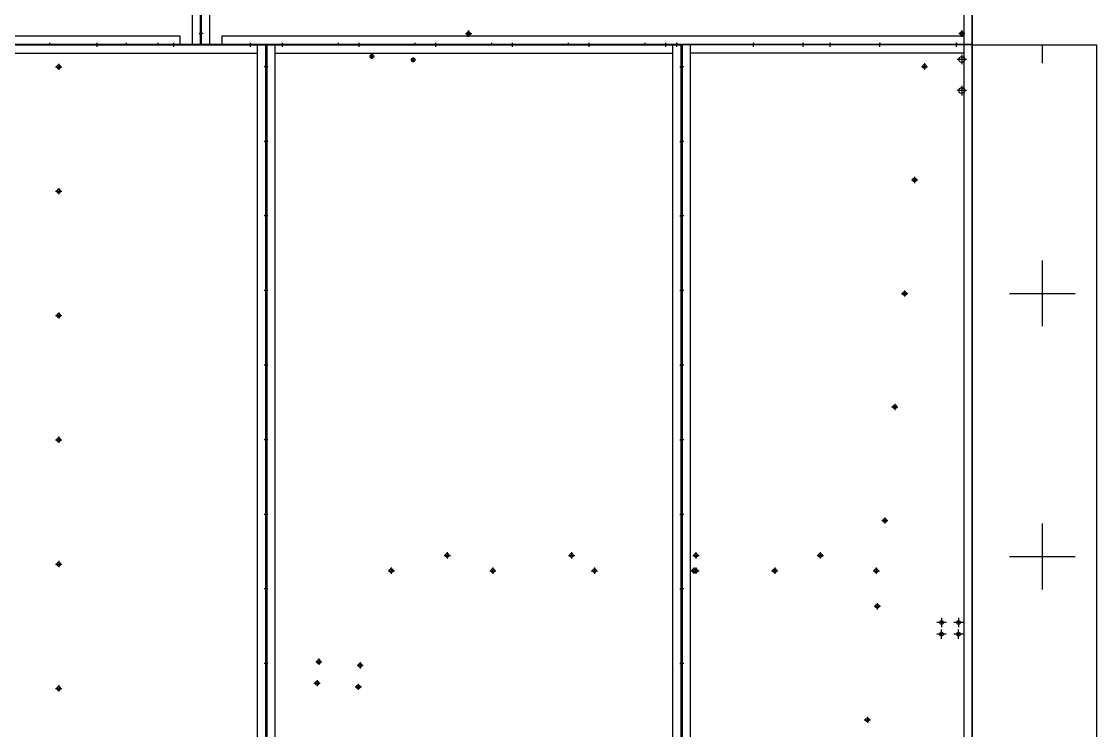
# Model space of a CAD drawing. Header units: millimetres. Extents: x 2905 to 24764, y 2030 to 17488.
# Drawn here: x 9950 to 12543, y 6417 to 8128 of the extents above; entities that cross this region are included whole.
import ezdxf

# ---------------------------------------------------------------- set-up
doc = ezdxf.new("R2010")
doc.units = ezdxf.units.MM
doc.linetypes.add('CENTER', pattern=[65, 60, -2, 1, -2])
doc.layers.add('CENTER', color=1, linetype='CENTER')

# ---------------------------------------------------------------- blocks, each defined once
blk = doc.blocks.new('_Dot스')
at = {"color": 1}
blk.add_line((3, 0), (-3, 0), dxfattribs=at)
blk = doc.blocks.new('6가로피스')
blk.add_blockref('_Dot스', (0, 0))
blk = doc.blocks.new('6세로피스')
at = {"color": 1}
blk.add_line((0, 3), (0, -3), dxfattribs=at)
blk = doc.blocks.new('9가로피스')
at = {"color": 1}
blk.add_line((-4.5, 0), (4.5, 0), dxfattribs=at)
blk = doc.blocks.new('9세로피스')
at = {"rotation": 270}
blk.add_blockref('9가로피스', (0, 0), dxfattribs=at)
blk = doc.blocks.new('9홀')
at = {"color": 1}
for p, q in [((7.5, 0), (-7.5, 0)), ((0, 7.5), (0, -7.5))]:
    blk.add_line(p, q, dxfattribs=at)
blk.add_circle((0, 0), 4.5)

msp = doc.modelspace()

# ---------------------------------------------------------------- hatches: boundary and pattern name
h = msp.add_hatch()
h.set_pattern_fill('CROSS', scale=50)
h.set_pattern_definition([(0, (-358824.65, 1846114), (317.5, 317.5), [158.75, -476.25]), (90, (-358745.28, 1846034.63), (-317.5, 317.5), [158.75, -476.25])])
h.paths.add_polyline_path([(12243.2, 8071.6), (12543.2, 8071.6), (12543.2, 5265.6), (12243.2, 5265.6)])

# ---------------------------------------------------------------- linework, layer by layer
for p, q in [((10361.3, 8423.6), (10361.3, 8073.6)), ((10361.3, 8423.6), (10361.3, 8073.6)), ((10381.3, 8073.6), (10381.3, 8423.6)), ((10381.3, 8423.6), (10381.3, 8073.6)), ((10381.3, 8073.6), (10381.3, 8423.6)), ((10381.3, 8423.6), (10381.3, 8073.6)), ((10383.3, 8073.6), (10383.3, 8423.6)), ((10383.3, 8423.6), (10383.3, 8073.6)), ((10403.3, 8423.6), (10403.3, 8073.6)), ((12223.3, 8423.6), (12223.3, 8073.6)), ((12243.3, 8073.6), (12243.3, 8423.6)), ((12243.3, 8423.6), (12243.3, 8073.6)), ((12243.3, 8073.6), (12243.3, 8423.6)), ((12243.3, 8073.6), (12243.3, 8423.6)), ((12243.3, 8423.6), (12243.3, 8073.6)), ((7255.3, 8093.6), (10331.3, 8093.6)), ((7255.3, 8093.6), (10331.3, 8093.6)), ((10331.3, 8093.6), (10331.3, 8073.6)), ((10331.3, 8093.6), (10331.3, 8073.6)), ((10433.3, 8093.6), (12223.3, 8093.6)), ((10433.3, 8093.6), (10433.3, 8073.6)), ((7205.3, 8073.6), (10381.3, 8073.6)), ((9539.3, 8071.6), (10539.3, 8071.6)), ((9539.3, 8071.6), (10539.3, 8071.6)), ((10539.3, 8071.6), (9539.3, 8071.6)), ((10383.3, 8073.6), (12243.3, 8073.6)), ((10519.3, 5267.6), (10519.3, 8071.6)), ((10519.3, 5267.6), (10519.3, 8071.6)), ((10539.3, 5318.6), (10539.3, 8071.6)), ((10539.3, 5318.6), (10539.3, 8071.6)), ((10541.2, 8071.6), (10541.2, 5318.6)), ((10541.2, 8071.6), (11541.2, 8071.6)), ((10541.2, 8071.6), (10541.2, 5318.6)), ((10541.2, 8071.6), (11541.2, 8071.6)), ((11541.2, 8071.6), (10541.2, 8071.6)), ((10561.2, 8071.6), (10561.2, 5267.6)), ((10561.2, 8071.6), (10561.2, 5267.6)), ((11521.2, 5265.6), (11521.2, 8071.6)), ((11521.2, 5265.6), (11521.2, 8071.6)), ((11541.2, 5265.6), (11541.2, 8071.6)), ((11541.2, 5265.6), (11541.2, 8071.6)), ((12243.2, 8071.6), (11543.2, 8071.6)), ((12243.2, 5265.6), (12243.2, 8071.6)), ((12243.2, 5265.6), (12243.2, 8071.6)), ((9559.3, 8051.6), (10519.3, 8051.6)), ((9559.3, 8051.6), (10519.3, 8051.6)), ((10561.2, 8051.6), (11521.2, 8051.6)), ((10561.2, 8051.6), (11521.2, 8051.6)), ((12223.2, 8051.6), (11563.2, 8051.6))]:
    msp.add_line(p, q)
at = {"color": 7}
for p, q in [((10381.3, 8423.6), (10381.3, 8073.6)), ((10539.3, 8071.6), (10539.3, 5318.6)), ((10541.2, 8071.6), (10541.2, 5318.6)), ((11541.2, 8071.6), (11541.2, 5265.6)), ((11543.2, 8071.6), (11543.2, 5265.6)), ((11563.2, 8071.6), (11563.2, 5265.6)), ((12223.2, 8071.6), (12223.2, 5265.6)), ((12243.2, 8071.6), (12243.2, 5265.6)), ((12243.2, 8071.6), (12243.2, 5265.6))]:
    msp.add_line(p, q, dxfattribs=at)
at = {"color": 1}
for p, q in [((10278.8, 8076.6), (10278.8, 8070.6)), ((12120.8, 8019.7), (12135.8, 8019.7)), ((12128.3, 8027.2), (12128.3, 8012.2)), ((12096.8, 7745.7), (12111.8, 7745.7)), ((12104.3, 7753.2), (12104.3, 7738.2)), ((12072.8, 7471.7), (12087.8, 7471.7)), ((12080.3, 7479.2), (12080.3, 7464.2)), ((12048.9, 7197.8), (12063.9, 7197.8)), ((12056.4, 7205.3), (12056.4, 7190.3)), ((12032.4, 6931.3), (12032.4, 6916.3)), ((12024.9, 6923.8), (12039.9, 6923.8)), ((10976.8, 6847.2), (10976.8, 6832.2)), ((11276.8, 6847.2), (11276.8, 6832.2)), ((11576.8, 6847.2), (11576.8, 6832.2)), ((11576.8, 6847.2), (11576.8, 6832.2)), ((11876.8, 6847.2), (11876.8, 6832.2)), ((10969.3, 6839.7), (10984.3, 6839.7)), ((11269.3, 6839.7), (11284.3, 6839.7)), ((11569.3, 6839.7), (11584.3, 6839.7)), ((11569.3, 6839.7), (11584.3, 6839.7)), ((11869.3, 6839.7), (11884.3, 6839.7)), ((10834.3, 6802.7), (10849.3, 6802.7)), ((10841.8, 6810.2), (10841.8, 6795.2)), ((11079.3, 6802.7), (11094.3, 6802.7)), ((11086.8, 6810.2), (11086.8, 6795.2)), ((11324.3, 6802.7), (11339.3, 6802.7)), ((11331.8, 6810.2), (11331.8, 6795.2)), ((11564.3, 6802.7), (11579.3, 6802.7)), ((11569.3, 6802.7), (11584.3, 6802.7)), ((11571.8, 6810.2), (11571.8, 6795.2)), ((11576.8, 6810.2), (11576.8, 6795.2)), ((11759.3, 6802.7), (11774.3, 6802.7)), ((11766.8, 6810.2), (11766.8, 6795.2)), ((12004.3, 6802.7), (12019.3, 6802.7)), ((12011.8, 6810.2), (12011.8, 6795.2)), ((12014.3, 6724.4), (12014.3, 6709.4)), ((12006.8, 6716.9), (12021.8, 6716.9)), ((10667.1, 6590.5), (10667.1, 6575.5)), ((10659.6, 6583), (10674.6, 6583)), ((10759.3, 6574.3), (10774.3, 6574.3)), ((10766.8, 6581.8), (10766.8, 6566.8)), ((10662.6, 6538.7), (10662.6, 6523.7)), ((10655.1, 6531.2), (10670.1, 6531.2)), ((10754.7, 6522.5), (10769.7, 6522.5)), ((10762.2, 6530), (10762.2, 6515)), ((11982.8, 6442.9), (11997.8, 6442.9)), ((11990.3, 6450.4), (11990.3, 6435.4))]:
    msp.add_line(p, q, dxfattribs=at)
at = {"color": 7}
msp.add_lwpolyline([(12243.2, 8071.6), (12543.2, 8071.6), (12543.2, 5265.6), (12243.2, 5265.6)], close=True, dxfattribs=at)
for centre in [(11028.3, 8098.6), (11028.3, 8098.6), (11028.3, 8098.6), (11028.3, 8098.6), (12218.3, 8098.6), (12218.3, 8098.6), (12218.3, 8098.6), (12218.3, 8098.6), (10795, 8043.9), (10894.6, 8035.2), (12128.3, 8019.7), (12104.3, 7745.7), (12080.3, 7471.7), (12056.4, 7197.8), (12032.4, 6923.8), (10976.8, 6839.7), (11276.8, 6839.7), (11576.8, 6839.7), (11576.8, 6839.7), (11876.8, 6839.7), (10841.8, 6802.7), (11086.8, 6802.7), (11331.8, 6802.7), (11571.8, 6802.7), (11576.8, 6802.7), (11766.8, 6802.7), (12011.8, 6802.7), (12014.3, 6716.9), (12169.2, 6677.6), (12169.2, 6677.6), (12210.2, 6677.6), (12210.2, 6677.6), (12169.2, 6649.6), (12169.2, 6649.6), (12210.2, 6649.6), (12210.2, 6649.6), (10667.1, 6583), (10766.8, 6574.3), (10662.6, 6531.2), (10762.2, 6522.5), (11990.3, 6442.9)]:
    msp.add_circle(centre, 4.5)
for centre in [(12218.2, 8036.1), (12218.2, 7961.1)]:
    msp.add_circle(centre, 7, dxfattribs=at)
at = {"layer": 'CENTER'}
for p, q in [((11020.8, 8098.6), (11035.8, 8098.6)), ((11020.8, 8098.6), (11035.8, 8098.6)), ((11020.8, 8098.6), (11035.8, 8098.6)), ((11020.8, 8098.6), (11035.8, 8098.6)), ((11023.3, 8098.6), (11033.3, 8098.6)), ((11023.3, 8098.6), (11033.3, 8098.6)), ((11023.3, 8098.6), (11033.3, 8098.6)), ((11023.3, 8098.6), (11033.3, 8098.6)), ((11028.3, 8091.1), (11028.3, 8106.1)), ((11028.3, 8106.1), (11028.3, 8091.1)), ((11028.3, 8106.1), (11028.3, 8091.1)), ((11028.3, 8106.1), (11028.3, 8091.1)), ((11028.3, 8093.6), (11028.3, 8103.6)), ((11028.3, 8103.6), (11028.3, 8093.6)), ((11028.3, 8103.6), (11028.3, 8093.6)), ((11028.3, 8103.6), (11028.3, 8093.6)), ((12225.8, 8098.6), (12210.8, 8098.6)), ((12225.8, 8098.6), (12210.8, 8098.6)), ((12225.8, 8098.6), (12210.8, 8098.6)), ((12225.8, 8098.6), (12210.8, 8098.6)), ((12223.3, 8098.6), (12213.3, 8098.6)), ((12223.3, 8098.6), (12213.3, 8098.6)), ((12223.3, 8098.6), (12213.3, 8098.6)), ((12223.3, 8098.6), (12213.3, 8098.6)), ((12218.3, 8091.1), (12218.3, 8106.1)), ((12218.3, 8106.1), (12218.3, 8091.1)), ((12218.3, 8106.1), (12218.3, 8091.1)), ((12218.3, 8106.1), (12218.3, 8091.1)), ((12218.3, 8093.6), (12218.3, 8103.6)), ((12218.3, 8103.6), (12218.3, 8093.6)), ((12218.3, 8103.6), (12218.3, 8093.6)), ((12218.3, 8103.6), (12218.3, 8093.6)), ((10800.7, 8043.4), (10789.3, 8044.4)), ((10800.7, 8043.4), (10789.3, 8044.4)), ((10795.5, 8049.6), (10794.5, 8038.2)), ((10794.5, 8038.2), (10795.5, 8049.6)), ((10794.5, 8038.2), (10795.5, 8049.6)), ((10795.5, 8049.6), (10794.5, 8038.2)), ((10895.1, 8040.9), (10894.1, 8029.5)), ((10894.1, 8029.5), (10895.1, 8040.9)), ((10894.1, 8029.5), (10895.1, 8040.9)), ((10895.1, 8040.9), (10894.1, 8029.5)), ((12218.2, 8047.4), (12218.2, 8024.7)), ((10900.3, 8034.7), (10888.9, 8035.7)), ((10900.3, 8034.7), (10888.9, 8035.7)), ((12229.6, 8036.1), (12206.8, 8036.1)), ((12218.2, 7972.4), (12218.2, 7949.7)), ((12229.6, 7961.1), (12206.8, 7961.1)), ((12180.4, 6677.6), (12157.9, 6677.6)), ((12180.4, 6677.6), (12157.9, 6677.6)), ((12169.2, 6688.8), (12169.2, 6666.3)), ((12169.2, 6688.8), (12169.2, 6666.3)), ((12169.2, 6688.8), (12169.2, 6666.3)), ((12221.4, 6677.6), (12198.9, 6677.6)), ((12221.4, 6677.6), (12198.9, 6677.6)), ((12210.2, 6688.8), (12210.2, 6666.3)), ((12210.2, 6688.8), (12210.2, 6666.3)), ((12210.2, 6688.8), (12210.2, 6666.3)), ((12180.4, 6649.6), (12157.9, 6649.6)), ((12180.4, 6649.6), (12157.9, 6649.6)), ((12169.2, 6638.3), (12169.2, 6660.8)), ((12169.2, 6638.3), (12169.2, 6660.8)), ((12169.2, 6638.3), (12169.2, 6660.8)), ((12221.4, 6649.6), (12198.9, 6649.6)), ((12210.2, 6638.3), (12210.2, 6660.8)), ((12210.2, 6638.3), (12210.2, 6660.8)), ((12210.2, 6638.3), (12210.2, 6660.8))]:
    msp.add_line(p, q, dxfattribs=at)

# ---------------------------------------------------------------- block references
at = {"xscale": -1}
for name, p in [('6가로피스', (10381.3, 8098.6)), ('9가로피스', (10383.3, 8098.6)), ('6세로피스', (10016.8, 8073.6)), ('6세로피스', (10201.8, 8073.6)), ('9세로피스', (10578.7, 8071.6)), ('6세로피스', (10713.8, 8073.6)), ('9세로피스', (10763.7, 8071.6)), ('6세로피스', (10898.8, 8073.6)), ('9세로피스', (10948.7, 8071.6)), ('6세로피스', (11083.8, 8073.6)), ('9세로피스', (11133.7, 8071.6)), ('6세로피스', (11268.8, 8073.6)), ('9세로피스', (11318.7, 8071.6)), ('6세로피스', (11453.8, 8073.6)), ('9세로피스', (11503.7, 8071.6)), ('6세로피스', (11530.8, 8073.6)), ('6세로피스', (11715.8, 8073.6)), ('6세로피스', (11835.8, 8073.6)), ('6세로피스', (11900.8, 8073.6)), ('6세로피스', (12020.8, 8073.6)), ('6세로피스', (12205.8, 8073.6)), ('9홀', (10039.3, 8018.6)), ('9가로피스', (10539.3, 8018.6)), ('6가로피스', (11541.2, 8018.6)), ('9가로피스', (11543.2, 8018.6)), ('9가로피스', (10539.3, 7838.6)), ('6가로피스', (11541.2, 7838.6)), ('9가로피스', (11543.2, 7838.6)), ('9홀', (10039.3, 7718.6)), ('9가로피스', (10539.3, 7658.6)), ('6가로피스', (11541.2, 7658.6)), ('9가로피스', (11543.2, 7658.6)), ('9가로피스', (10539.3, 7478.6)), ('6가로피스', (11541.2, 7478.6)), ('9가로피스', (11543.2, 7478.6)), ('9홀', (10039.3, 7418.6)), ('9가로피스', (10539.3, 7298.6)), ('6가로피스', (11541.2, 7298.6)), ('9가로피스', (11543.2, 7298.6)), ('9홀', (10039.3, 7118.6)), ('9가로피스', (10539.3, 7118.6)), ('6가로피스', (11541.2, 7118.6)), ('9가로피스', (11543.2, 7118.6)), ('9가로피스', (10539.3, 6938.6)), ('6가로피스', (11541.2, 6938.6)), ('9가로피스', (11543.2, 6938.6)), ('9홀', (10039.3, 6818.6)), ('9가로피스', (10539.3, 6758.6)), ('6가로피스', (11541.2, 6758.6)), ('9가로피스', (11543.2, 6758.6)), ('9가로피스', (10539.3, 6578.6)), ('6가로피스', (11541.2, 6578.6)), ('9가로피스', (11543.2, 6578.6)), ('9홀', (10039.3, 6518.6))]:
    msp.add_blockref(name, p, dxfattribs=at)
at = {"rotation": 180}
for p in [(10131.8, 8071.6), (10316.8, 8071.6), (10501.8, 8071.6), (11530.7, 8071.6), (11715.7, 8071.6), (11835.7, 8071.6), (11900.7, 8071.6), (12020.7, 8071.6), (12205.7, 8071.6)]:
    msp.add_blockref('9세로피스', p, dxfattribs=at)
for p in [(10541.2, 8018.6), (10541.2, 7838.6), (10541.2, 7658.6), (10541.2, 7478.6), (10541.2, 7298.6), (10541.2, 7118.6), (10541.2, 6938.6), (10541.2, 6758.6), (10541.2, 6578.6)]:
    msp.add_blockref('6가로피스', p)

doc.saveas('drawing.dxf')
